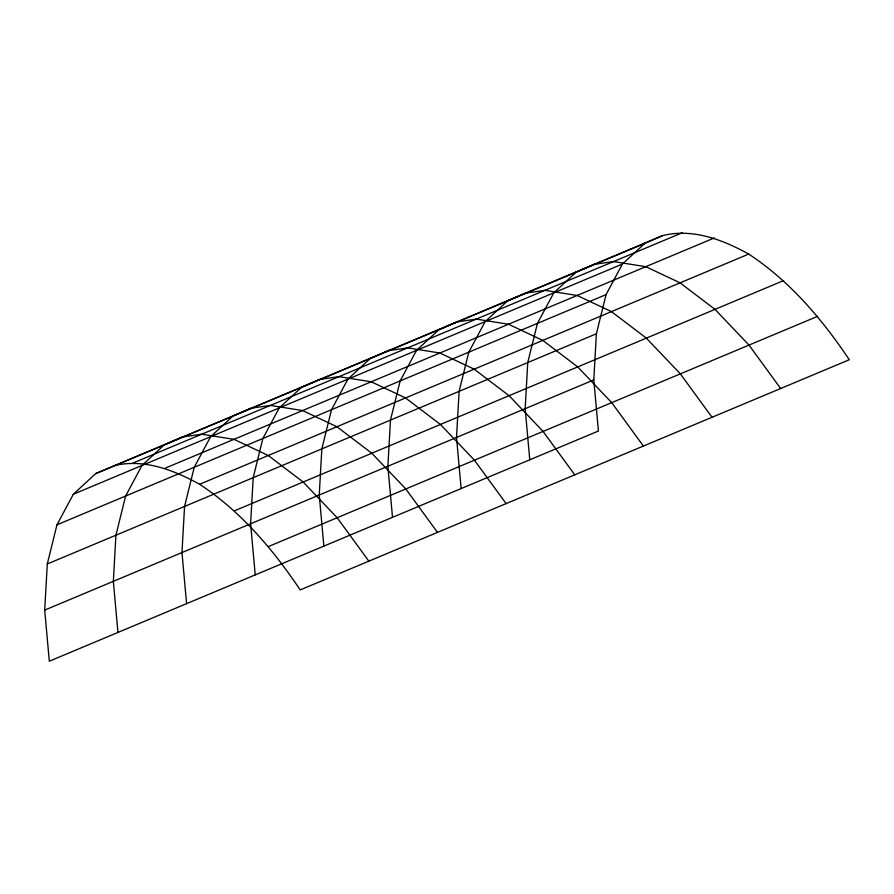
<?xml version="1.0" encoding="UTF-8"?>
<svg xmlns="http://www.w3.org/2000/svg" width="894" height="894" viewBox="0 0 894 894"><rect width="100%" height="100%" fill="white"/><g stroke="black" fill="none" stroke-linecap="round" stroke-linejoin="round"><path stroke-width="1.34" d="M662.532 235.625L644.775 243.414L622.425 264.054L606.065 294.607L596.387 333.786L593.795 379.916L598.41 431.02L49.315 661.214L44.7 610.11L47.293 563.98L56.97 524.812L73.33 494.248L95.68 473.608L662.532 235.625C692.515 228.093 722.698 239.693 748.714 254.075C789.894 281.174 822.067 319.08 849.3 359.734L300.205 589.928C272.972 549.274 240.799 511.368 199.619 484.28C173.604 469.886 143.42 458.298 113.437 465.819M95.68 473.608L644.775 243.414M133.094 462.98L682.189 232.786M73.33 494.248L622.425 264.054M165.323 468.11L714.418 237.916M56.97 524.812L606.065 294.607M199.619 484.28L748.714 254.075M47.293 563.98L596.387 333.786M234.519 510.787L783.613 280.593M44.7 610.11L593.795 379.916M268.524 546.513L817.63 316.32M780.663 388.51L748.993 345.084L714.976 309.369L680.077 282.85L645.781 266.691L613.552 261.562L593.895 264.4L576.138 272.189L553.788 292.83L537.428 323.382L527.751 362.562L525.158 408.681L529.773 459.795M712.026 417.286L680.356 373.86L646.34 338.133L611.44 311.626L577.144 295.467L544.915 290.338L525.259 293.165L507.501 300.965L485.151 321.605L468.791 352.158L459.114 391.337L456.521 437.457L461.136 488.571M643.389 446.061L611.719 402.635L577.703 366.909L542.803 340.402L508.507 324.243L476.278 319.102L456.622 321.941L438.865 329.741L416.515 350.381L400.154 380.933L390.477 420.113L387.884 466.232L392.5 517.347M574.753 474.826L543.071 431.411L509.066 395.684L474.166 369.177L439.87 353.007L407.642 347.878L387.985 350.716L370.228 358.516L347.878 379.145L331.518 409.709L321.84 448.889L319.247 495.008L323.863 546.122M506.116 503.601L474.435 460.186L440.429 424.46L405.53 397.953L371.233 381.783L339.005 376.653L319.348 379.492L301.591 387.292L279.241 407.921L262.881 438.485L253.203 477.664L250.611 523.783L255.226 574.898M437.479 532.377L405.798 488.962L371.792 453.236L336.893 426.729L302.597 410.558L270.368 405.429L250.711 408.267L232.954 416.056L210.604 436.697L194.244 467.26L184.566 506.429L181.974 552.559L186.589 603.662M368.842 561.153L337.161 517.738L303.155 482.011L268.256 455.504L233.96 439.334L201.731 434.205L182.074 437.043L164.317 444.832L141.967 465.472L125.607 496.036L115.929 535.204L113.337 581.335L117.952 632.438"/></g></svg>
